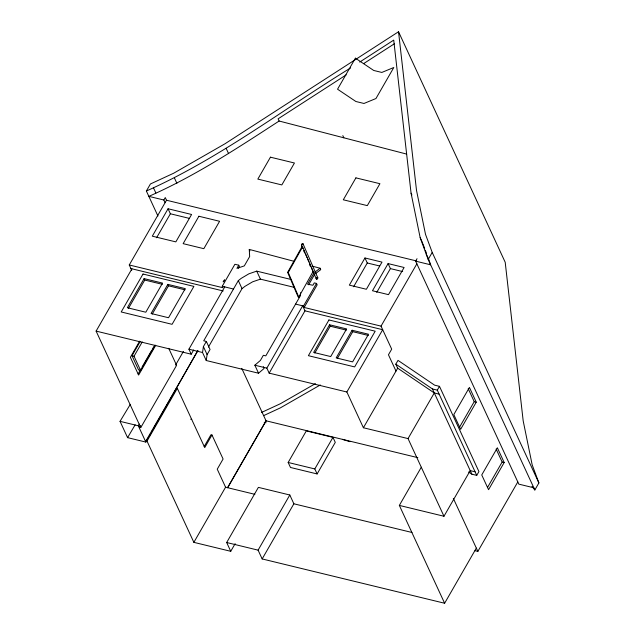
<?xml version="1.0" encoding="UTF-8"?>
<svg xmlns="http://www.w3.org/2000/svg" width="635" height="635" viewBox="0 0 635 635"><rect width="100%" height="100%" fill="white"/><g stroke="black" fill="none" stroke-linecap="round" stroke-linejoin="round"><path stroke-width="0.95" d="M300.498 292.735L300.411 295.688L265.795 355.878L263.358 355.29L260.406 360.426L254.841 365.212L258.548 373.221L264.112 368.435L263.287 366.657M316.317 278.519L316.405 279.043L317.175 278.924M317.778 277.963L317.627 277.479M197.961 350.472L145.994 440.849L145.844 442.079L127.587 437.642L120.039 421.346L130.302 404.36M258.548 373.221L206.24 360.521L202.533 352.504L203.398 346.583L206.351 341.447L203.716 340.805L238.323 280.606L241.237 278.344L248.904 273.812L256.723 271.137L291.282 279.527M206.24 360.521L207.105 354.592L210.058 349.456L206.351 341.447M316.254 278.559L316.468 278.082M316.309 278.336L316.611 277.868M317.786 278.146L317.302 278.805M287.631 272.351L301.99 246.705L302.601 246.864L313.118 271.462L298.752 297.101L298.148 296.95L287.631 272.351L288.242 272.502L298.752 297.101M288.242 272.502L302.601 246.864M148.288 437.769L145.844 442.079L138.303 425.775L120.039 421.346M149.265 436.047L150.733 433.467M151.717 431.744L152.694 430.022M153.67 428.3L159.052 418.822M160.028 417.1L197.699 350.79M157.94 216.019L146.368 191.016L150.416 183.983L173.728 173.196L224.925 143.812L398.534 31.75L505.206 262.271L523.184 420.862L532.178 464.86L538.893 482.941L534.845 489.982L532.003 486.41M165.092 202.676L163.854 200.009L165.267 197.564L166.497 200.231L416.346 260.906M131.747 270.343L129.262 264.978L166.497 200.231M168.735 348.329L176.593 365.308L140.764 427.609L96.107 331.105L131.937 268.803M168.061 208.764L152.305 236.172L175.839 241.887L191.595 214.479L168.061 208.764L170.378 213.773L189.206 218.345M156.591 237.752L170.378 213.773M144.089 278.622L127.349 307.737L145.812 312.222L162.552 283.107L144.089 278.622L144.756 280.051L162.29 284.305M128.5 308.308L144.756 280.051M167.831 284.385L151.082 313.499L168.529 317.738L185.277 288.623L167.831 284.385L168.489 285.813L185.015 289.83M152.241 314.079L168.489 285.813M139.668 341.13L130.381 357.275L138.62 375.063L155.718 345.329M155.091 345.154L140.581 370.388L138.549 369.895L132.001 355.735L140.224 341.432M140.581 370.388L134.025 356.227L142.248 341.924M138.097 373.967L141.026 368.872M142.002 367.173L151.773 350.179M152.749 348.48L153.726 346.781M140.764 427.609L139.756 427.363L140.732 425.656M175.577 365.061L183.428 351.401M224.687 279.63L223.139 281.876L224.449 280.591M129.262 264.978L222.893 287.719L222.234 286.29L234.894 264.263L238.752 265.2L239.411 266.637L238.498 268.224M193.683 349.941L191.23 354.203L188.912 349.202L224.734 286.893M238.752 265.2L236.926 268.383L244.316 265.882L249.658 256.588L249.269 249.42L294.227 261.358M235.141 543.671L230.743 551.307L193.865 542.353L147.01 441.095L177.324 388.366L176.308 388.12M208.407 347.091L242.03 288.623L244.943 286.353L252.611 281.821L260.429 279.146L294.029 287.306M204.2 446.5L210.963 434.745L211.971 434.991L223.091 459.01L217.241 469.186L225.576 487.204L254.889 494.324M211.971 434.991L204.732 447.588L177.324 388.366M314.079 272.772L307.53 284.162L312.912 285.258L314.277 282.877L316.508 283.416L317.175 284.845L304.173 307.459L381.032 326.128L391.692 349.155L388.453 354.782L395.994 371.07M308.658 284.782L314.738 274.209M346.861 392.001L269.161 373.134L266.843 368.125L302.665 305.824L304.983 310.832L382.691 329.7L346.861 392.001L363.403 427.752L408.035 438.587L443.976 516.255L470.217 470.614L475.091 471.797M304.173 307.459L303.506 306.03L316.508 283.416M269.161 373.134L304.983 310.832M193.865 542.353L225.576 487.204M227.568 487.68L266.033 420.791L241.776 368.387M227.671 487.704L266.136 420.814M364.958 257.977L349.345 285.139L366.387 289.274L382 262.12L364.958 257.977L367.276 262.985L379.587 265.97M329.565 324.779L313.666 352.433L330.708 356.568L346.607 328.922L329.565 324.779L330.232 326.207L346.321 330.121M314.809 353.02L330.232 326.207M353.616 286.75L367.276 262.985M230.743 551.307L226.679 542.52L258.389 487.37L289.806 494.998L293.87 503.793L411.988 532.479M388.088 263.596L372.475 290.759L388.501 294.648L404.114 267.486L388.088 263.596L390.406 268.605L402.661 271.582M352.084 330.248L336.185 357.902L352.615 361.894L368.522 334.24L352.084 330.248L352.75 331.676L368.268 335.447M337.328 358.489L352.75 331.676M376.738 292.37L390.406 268.605M288.163 462.47L306.316 430.895L332.962 437.372L335.28 442.373L317.127 473.948L290.481 467.471L288.163 462.47L314.809 468.94L317.127 473.948M533.829 487.783L518.819 484.14L415.631 261.152L417.036 258.707M381.032 326.128L416.862 263.819M476.337 548.1L444.627 603.25L262.16 558.935L258.096 550.148L289.806 494.998M534.845 489.982L428.165 259.461L432.213 252.42L425.506 234.339L416.504 190.341L398.534 31.75M262.16 558.935L293.87 503.793M314.809 468.94L332.962 437.372M439.15 394.137L434.276 392.954L397.669 368.165L395.811 364.157L397.994 360.37L434.61 385.159L439.476 386.342L478.925 471.583L476.742 475.377L471.876 474.194L468.622 471.988M363.403 427.752L397.669 368.165M408.035 438.587L434.276 392.954M476.742 475.377L437.293 390.128L439.476 386.342M444.627 603.25L399.344 505.412L421.299 467.233M459.573 427.133L474.218 401.669L468.201 388.668M476.25 402.161L460.629 429.323L453.811 414.591L469.432 387.429L476.25 402.161L474.218 401.669M487.505 487.489L502.15 462.026L496.133 449.024M504.182 462.518L488.561 489.68L481.743 474.948L497.364 447.786L504.182 462.518L502.15 462.026M475.004 550.704L477.861 551.402L517.803 481.941M139.295 424.061L138.303 425.775L139.756 427.363M127.587 437.642L135.136 424.839M314.825 272.209L320.064 268.224L320.723 269.653L315.484 273.637M146.368 191.016C219.21 158.583 282.956 109.53 350.576 67.961M359.704 62.071L393.724 40.108L411.075 193.215L420.164 237.657L428.165 259.461M346.194 74.874L278.114 118.824L279.13 121.023L406.662 154.091M363.633 63.619L394.351 43.791M163.854 200.009L148.844 196.366C194.897 176.149 237.085 148.368 279.13 121.023M315.397 383.635L280.408 403.717L261.58 412.433M320.286 384.961L280.313 407.9L263.604 415.639M317.119 277.455L317.548 277.384M316.968 279.027L316.309 278.717M415.631 261.152L430.641 264.803L428.681 259.286M222.234 286.29L233.49 289.02M295.569 304.101L303.506 306.03M130.921 268.557L223.21 290.965M395.811 364.157L432.427 388.945L437.293 390.128M188.912 349.202L202.533 352.504M254.841 365.212L266.843 368.125M96.107 331.105L191.23 354.203M132.001 355.735L134.025 356.227M266.033 420.791L417.87 457.668M264.231 422.307L266.105 422.759M190.698 419.219L191.714 419.465M145.994 440.849L147.01 441.095M399.344 505.412L443.976 516.255M226.679 542.52L258.096 550.148M312.507 271.312L313.118 271.462M312.404 266.192L320.064 268.224M342.36 439.333L349.933 441.674M317.778 277.765L302.966 243.649C300.799 242.935 301.427 247.055 302.704 247.65M301.546 244.967L302.546 244.856L302.966 243.649M411.075 193.215L411.901 194.993M432.213 252.42L538.893 482.941M420.164 237.657L422.632 242.999M426.212 253.944L428.268 258.397M342.829 135.604L343.845 137.803M432.427 388.945L471.876 474.194M453.319 498.372L477.861 551.402M226.123 148.296L228.6 153.638M249.269 249.42L249.928 250.849M256.723 271.137L260.429 279.146M238.323 280.606L242.03 288.623M174.419 177.967L176.887 183.317M153.416 187.69L155.885 193.032M203.398 346.583L207.105 354.592M303.871 250.325L304.649 252.111M305.816 254.794L306.983 257.477M307.753 259.263L308.92 261.945M309.697 263.731L310.864 266.406M311.642 268.2L316.301 278.916M301.99 246.705L302.776 248.531M303.943 251.262L304.721 253.087M309.388 264.017L310.555 266.756M422.973 243.903L424.648 248.428M425.323 250.238L426.331 252.952M143.018 274.034L121.206 311.968L172.093 324.318L193.897 286.393L143.018 274.034M198.898 216.249L183.142 243.657L203.835 248.682L219.591 221.282L198.898 216.249M270.439 157.178L257.834 179.102L281.837 184.928L294.442 163.005L270.439 157.178M355.402 58.166L337.55 89.202L355.886 101.505L363.982 103.465L375.96 98.528L393.803 67.493L381.825 72.438L373.729 70.469L355.402 58.166M355.91 177.871L343.305 199.795L367.308 205.621L379.913 183.698L355.91 177.871M328.938 319.961L308.396 355.679L354.647 366.919L375.19 331.192L328.938 319.961"/></g></svg>
